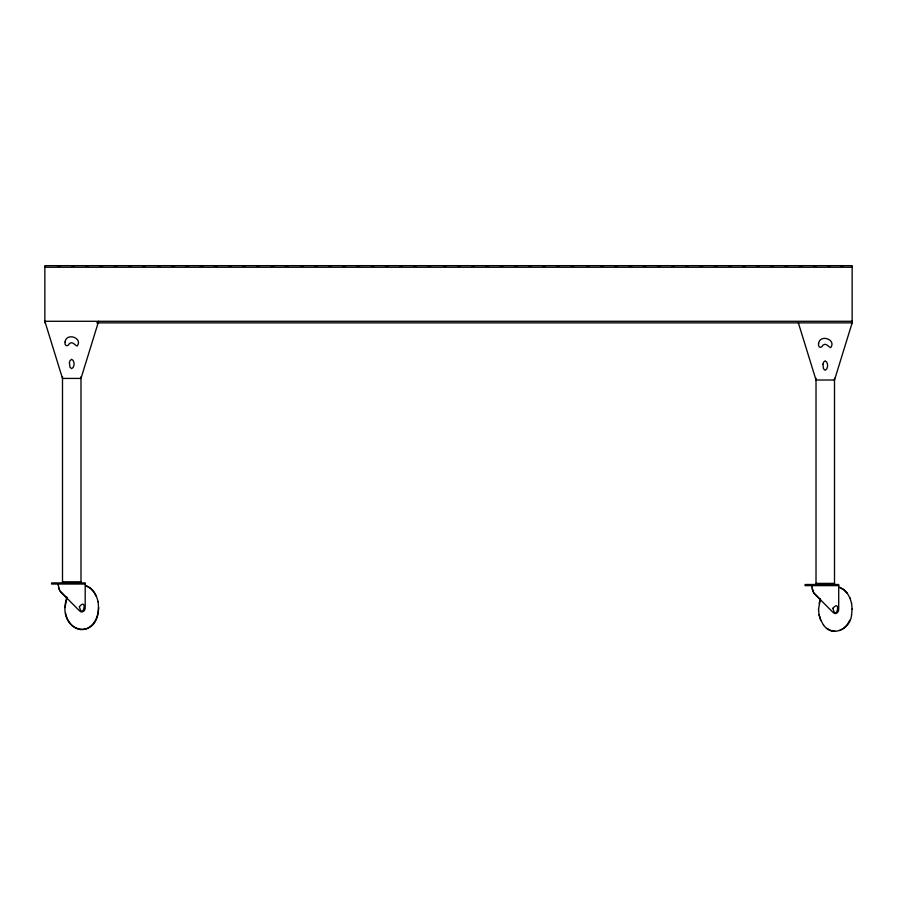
<?xml version="1.0" encoding="UTF-8"?>
<svg xmlns="http://www.w3.org/2000/svg" width="897" height="897" viewBox="0 0 897 897"><rect width="100%" height="100%" fill="white"/><g stroke="black" fill="none" stroke-linecap="round" stroke-linejoin="round"><path stroke-width="1.35" d="M65.021 607.572L66.939 597.447M98.603 607.325C98.491 615.959 94.611 625.512 86.146 628.965M818.535 609.164L820.419 598.781M851.578 614.961L852.116 608.906M98.636 321.283L80.988 378.422L62.498 378.422L44.85 321.283L852.15 321.283M44.85 322.864L44.85 265.658L852.15 265.658L852.15 322.864L834.502 380.014L816.012 380.014L798.364 322.864M66.905 597.2C54.582 634.661 103.525 643.272 98.031 601.517M819.107 603.356L820.452 599.039M851.545 614.714C851.018 628.629 831.788 638.328 823.424 624.761M849.863 620.119L847.194 624.761L843.718 628.315L839.659 630.557M57.509 265.961L60.121 265.961M71.659 265.961L74.272 265.961M85.865 265.961L88.478 265.961M100.016 265.961L102.628 265.961M114.233 265.961L116.834 265.961M128.439 265.961L131.04 265.961M142.645 265.961L145.247 265.961M157.76 265.961L160.361 265.961M171.966 265.961L174.567 265.961M186.015 265.961L188.617 265.961M200.222 265.961L202.823 265.961M214.372 265.961L216.984 265.961M228.578 265.961L231.191 265.961M242.728 265.961L245.341 265.961M256.934 265.961L259.547 265.961M271.141 265.961L273.753 265.961M285.347 265.961L287.959 265.961M300.461 265.893L303.074 265.893M314.668 265.893L317.28 265.893M328.717 265.893L331.329 265.893M342.923 265.893L345.536 265.893M357.073 265.893L359.686 265.893M371.28 265.893L373.892 265.893M385.43 265.893L388.042 265.893M399.647 265.893L402.248 265.893M413.853 265.893L416.455 265.893M428.06 265.893L430.661 265.893M443.567 265.893L446.179 265.893M457.773 265.893L460.385 265.893M471.822 265.893L474.435 265.893M486.028 265.893L488.641 265.893M500.178 265.893L502.791 265.893M514.385 265.893L516.997 265.893M528.546 265.893L531.147 265.893M542.752 265.893L545.354 265.893M556.959 265.893L559.56 265.893M571.165 265.893L573.777 265.893M586.672 265.893L589.284 265.893M600.878 265.893L603.49 265.893M614.927 265.893L617.54 265.893M629.133 265.893L631.746 265.893M643.284 265.893L645.896 265.893M657.501 265.893L660.102 265.893M671.651 265.893L674.252 265.893M685.857 265.893L688.459 265.893M700.064 265.893L702.676 265.893M714.27 265.893L716.882 265.893M728.476 265.893L731.089 265.893M742.682 265.893L745.295 265.893M756.732 265.893L759.344 265.893M770.938 265.893L773.55 265.893M785.088 265.893L787.701 265.893M799.294 265.893L801.907 265.893M813.444 265.893L816.057 265.893M827.651 265.893L830.263 265.893M840.556 265.658L843.169 265.658M85.058 629.156C75.146 631.892 67.084 622.036 65.559 613.122M44.85 267.25L852.15 267.25M96.708 322.864L852.15 322.864M62.498 581.794L80.988 581.794M816.012 583.386L834.502 583.386M85.193 584.037L51.578 584.037L51.578 582.915L85.193 582.915L85.193 607.572C85.675 610.644 81.616 613.84 79.452 610.745L60.267 591.493L58.496 587.232M838.706 585.629L805.091 585.629L805.091 584.508L838.706 584.508L838.706 609.164C839.188 612.236 835.129 615.42 832.965 612.326L813.781 593.085L811.785 586.503M835.309 631.32L830.958 630.557L826.911 628.315M839.659 587.266L843.718 589.497L847.194 593.063L849.896 597.951M839.693 587.513L843.741 589.755L847.228 593.309M86.146 585.674C92.795 588.342 96.663 595.025 98.065 601.775M86.179 585.92L90.227 588.163L93.714 591.728L96.383 596.37M820.463 599.577L813.747 592.839L812.009 588.824M60.234 591.246L66.95 597.985M823.457 625.007L820.755 620.119L819.073 614.714M849.863 597.705L851.578 603.356M820.789 620.365L819.107 614.961L818.501 608.906M59.202 589.643L58.26 584.911M851.545 603.109L852.15 609.164M834.502 378.299L834.502 584.508M816.012 378.299L816.012 584.508M811.785 585.382L811.807 586.75M80.988 376.706L80.988 582.915M62.498 376.706L62.498 582.915M58.26 583.79L58.294 585.158M69.405 362.747L70.011 367.288L71.67 368.667C74.944 367.265 74.944 360.661 71.67 359.26L70.011 360.639L69.405 362.747M822.919 364.328L823.524 368.88L825.184 370.259C828.458 368.858 828.458 362.242 825.184 360.841L823.524 362.22L822.919 364.328M65.077 341.903C64.147 345.827 67.757 347.408 69.484 343.517C72.646 340.86 74.832 345.412 77.176 346.04C83.163 338.124 66.591 332.058 65.077 341.903M818.591 343.484C817.66 347.419 821.271 349 822.998 345.11C826.171 342.452 828.346 346.993 830.7 347.632C836.677 339.716 820.105 333.639 818.591 343.484M79.396 606.697C82.737 620.993 88.029 596.583 79.396 606.697M832.909 608.289C836.251 622.574 841.543 598.176 832.909 608.289"/></g></svg>
